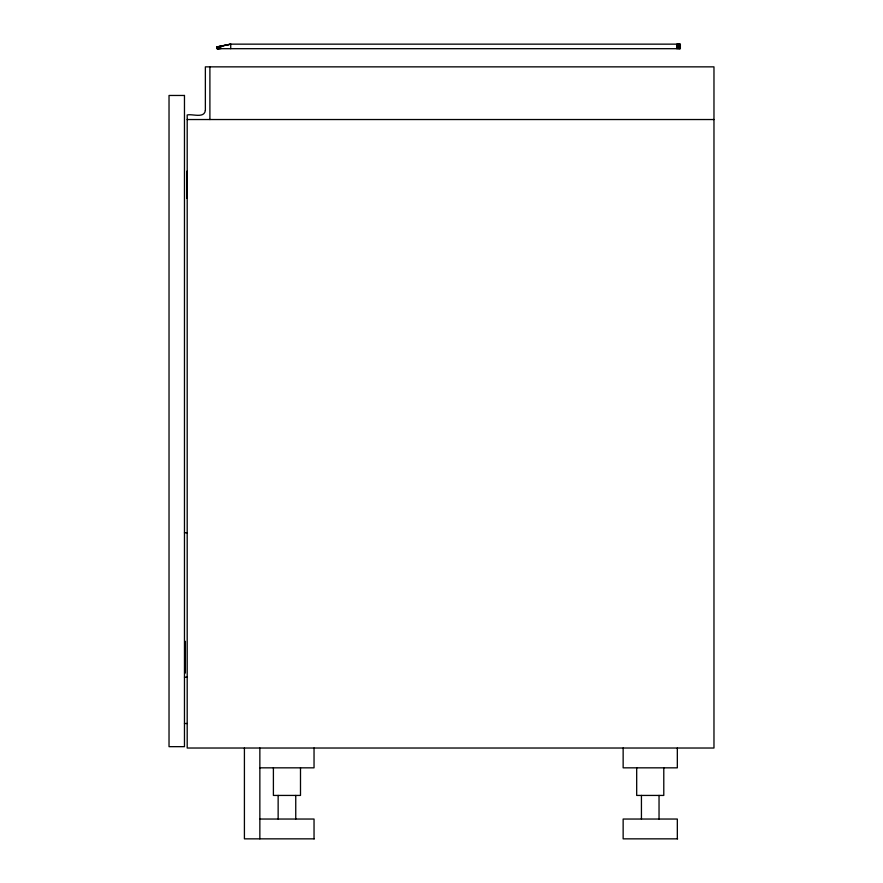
<?xml version="1.0" encoding="UTF-8"?>
<svg xmlns="http://www.w3.org/2000/svg" width="883" height="883" viewBox="0 0 883 883"><rect width="100%" height="100%" fill="white"/><g stroke="black" fill="none" stroke-linecap="round" stroke-linejoin="round"><path stroke-width="1.32" d="M230.728 44.15L219.955 46.413L219.966 48.686L219.194 46.534L218.531 48.686L218.531 46.644L230.728 44.15L680.363 44.15L680.363 48.686L217.163 48.686L217.185 46.865L230.728 44.15L230.728 48.686M219.955 46.413L219.205 48.686L218.531 46.644L217.969 48.686L217.969 46.733L218.531 48.686M217.969 48.686L217.549 46.799L217.262 48.686L217.273 46.854L217.538 48.686L218.244 47.693M217.538 48.686L217.549 46.799M217.163 48.686L217.273 46.854M187.196 119.536L713.972 119.536M184.47 532.78L187.218 532.78M184.47 677.184L187.218 677.184M184.47 723.508L187.218 723.508M259.856 767.835L314.039 767.835L314.039 748.022M259.856 819.038L314.039 819.038L314.039 838.85M314.348 838.85L244.414 838.85L244.414 748.022M677.636 838.85L623.144 838.85L623.144 819.038L677.327 819.038L677.327 838.85M217.262 48.686L217.185 46.865M220.783 46.269L220.805 48.686M219.194 46.534L219.205 48.686M679.998 44.15L679.998 48.686M679.568 44.15L679.568 48.686M679.005 44.15L679.005 48.686M678.332 44.15L678.332 48.686M677.559 44.15L677.559 48.686M677.327 748.022L677.327 767.835L623.144 767.835L623.144 748.022M676.731 44.15L676.731 48.686M663.784 767.835L663.784 795.428L636.687 795.428L636.687 767.835M659.038 795.428L659.038 819.038M641.433 795.428L641.433 819.038M300.496 767.835L300.496 795.428L273.399 795.428L273.399 767.835M295.75 795.428L295.75 819.038M278.145 795.428L278.145 819.038M259.856 748.022L259.856 838.85M209.9 66.854L209.9 119.536M186.975 171.192L186.975 198.443M185.375 641.334L185.375 673.012M205.364 110.452C204.161 118.763 192.306 113.598 187.196 114.989L187.196 748.022L713.972 748.022L713.972 66.854L205.364 66.854L205.364 110.452M184.47 95.463L169.028 95.463L169.028 746.665L184.47 746.665L184.47 95.463"/></g></svg>
